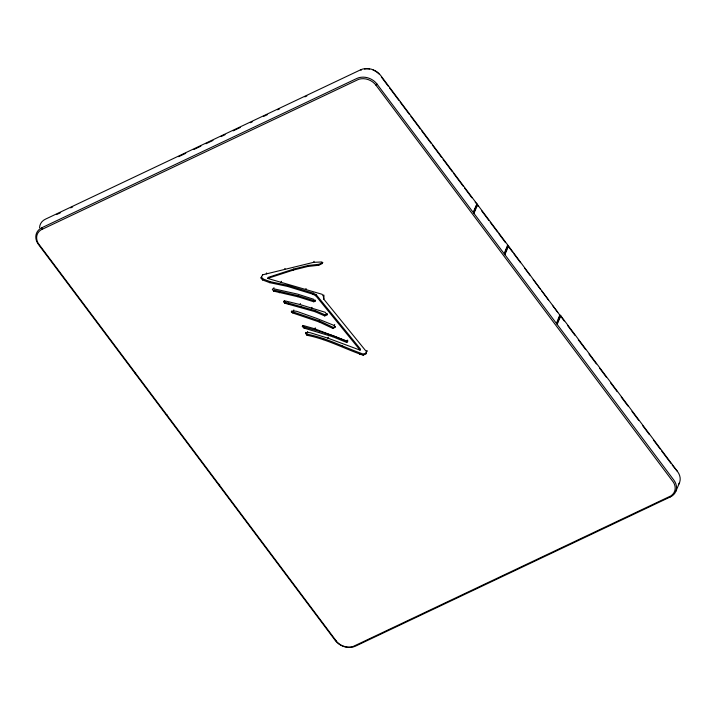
<?xml version="1.0" encoding="UTF-8"?>
<svg xmlns="http://www.w3.org/2000/svg" width="716" height="716" viewBox="0 0 716 716"><rect width="100%" height="100%" fill="white"/><g stroke="black" fill="none" stroke-linecap="round" stroke-linejoin="round"><path stroke-width="1.07" d="M365.876 353.892L366.977 350.804L365.876 353.892L363.119 355.199C344.468 348.737 326.648 339.071 306.985 335.276L305.517 333.307L305.947 332.305L307.415 334.265C327.078 338.059 344.897 347.734 363.549 354.196L366.306 352.89M360.076 350.142L315.837 295.798L312.829 294.195L287.51 286.409L269.834 282.695L262.468 279.929L261.018 277.996L261.447 276.994L262.897 278.918L270.263 281.692L287.939 285.398L313.259 293.193L316.266 294.786L360.506 349.131L360.076 350.142L327.892 338.158L310.323 332.752L307.316 332.457L305.517 333.307M262.468 279.929L262.897 278.918M266.245 273.933L266.674 272.93M366.547 351.807L323.695 299.037L323.328 295.941L322.093 294.294L267.668 278.417L268.097 277.414L293.766 269.055L308.39 265.43L319.059 264.285L322.871 262.477M269.834 282.695L270.263 281.692M315.604 300.12L315.174 301.132L313.796 301.776L297.802 296.728L273.646 291.126L272.331 289.371L274.031 287.76M273.646 291.126L274.076 290.114L298.232 295.726L314.226 300.774L313.796 301.776M284.574 269.449L285.004 268.437M281.012 282.31L281.442 281.307M279.347 292.799L279.777 291.797M267.668 278.417L293.345 270.066L293.766 269.055M287.51 286.409L287.939 285.398M283.742 301.83L284.171 300.818L285.219 302.215L315.452 310.681L325.18 314.915L327.507 313.814L327.078 314.816L324.751 315.926L315.022 311.684L284.789 303.217L283.742 301.83L285.496 300.997L299.977 304.542L325.162 312.265L327.078 314.816M284.154 301.633L284.583 300.63M284.789 303.217L285.219 302.215M288.306 304.103L288.736 303.101M293.345 270.066L307.961 266.442L308.39 265.43M291.34 311.916L293.426 310.932L296.701 311.326L316.776 318.423L334.283 325.52L335.518 327.167L332.868 328.42L319.076 321.923L292.781 312.99L291.34 311.916L291.77 310.914L293.211 311.988L319.506 320.92L333.298 327.418L335.07 326.585M297.802 296.728L298.232 295.726M262.674 274.81L313.617 262.333L314.047 261.331M293.426 310.932L293.855 309.921M292.781 312.99L293.211 311.988M305.634 289.488L306.063 288.485M299.977 304.542L300.407 303.53M300.693 307.218L301.123 306.215M307.961 266.442L318.629 265.287L319.059 264.285M312.829 294.195L313.259 293.193M315.837 295.798L316.266 294.786M311.55 308.345L311.979 307.343M304.067 328.098L302.215 326.433L303.808 325.682L314.834 328.832L346.92 341.102L347.564 341.962L346.616 342.418L332.779 336.744L304.067 328.098L304.497 327.096L302.644 325.422M315.022 311.684L315.452 310.681M307.316 332.457L307.746 331.454M323.328 295.941L323.757 294.938L323.999 296.997M306.985 335.276L307.415 334.265M323.695 299.037L324.124 298.026M314.834 328.832L315.264 327.821M319.076 321.923L319.506 320.92M324.751 315.926L325.18 314.915M319.381 332.448L319.801 331.445L333.209 335.732L347.045 341.407L347.994 340.959M323.247 339.635L323.668 338.632M327.892 338.158L328.322 337.155M332.868 328.42L333.298 327.418M334.283 325.52L334.712 324.509M332.779 336.744L333.209 335.732M341.693 346.499L342.114 345.497M346.92 341.102L347.35 340.091M346.616 342.418L347.045 341.407M359.718 354.527L360.148 353.516M363.119 355.199L363.549 354.196M473.822 210.978L476.274 205.25M473.84 212.5L476.972 204.588L477.599 204.776L508.127 245.499L504.538 253.903L504.959 254.457L508.539 246.062L507.913 245.874L504.368 254.735M504.359 253.222L507.501 245.32L512.567 252.086M556.627 322.961L559.769 315.049L560.395 315.237L556.815 323.632L557.227 324.196L560.816 315.792L560.189 315.613L557.048 323.516M675.904 491.176L679.573 482.575M261.018 277.996L262.691 274.604M375.864 85.079L374.736 83.754A13.729 11.089 23.1 0 0 358.707 79.306L40.884 229.925A13.729 11.089 23.1 0 0 38.172 243.252L337.075 642.055A13.729 11.089 23.1 0 0 353.113 646.494L670.928 495.875A13.729 11.089 23.1 0 0 673.649 482.548L375.864 85.079L376.983 84.032L673.872 480.141A14.848 11.993 23.1 0 1 670.462 496.877L355.485 646.145A14.848 11.993 23.1 0 1 335.348 640.569L38.458 244.46A14.848 11.993 23.1 0 1 41.868 227.724L356.845 78.456A14.848 11.993 23.1 0 1 376.983 84.032M477.098 204.848L477.599 204.776L474.019 213.171L473.598 212.616L477.178 204.212L380.652 75.431A14.848 11.993 23.1 0 0 360.515 69.855L45.538 219.123A14.848 11.877 29.2 0 0 39.541 227.769M56.537 214.567L60.574 212.652M70.669 207.873L72.683 206.915M178.678 156.679L185.739 153.331M193.821 149.51L200.883 146.154M205.931 143.764L212.992 140.417M221.074 136.586L225.11 134.68M233.183 130.849L240.254 127.502M250.34 122.713L252.363 121.756M263.47 116.493L267.507 114.587M277.602 109.799L279.616 108.841M304.855 96.884L306.869 95.926M318.629 265.287L322.442 263.479L321.923 261.966L313.617 262.333M135.664 372.767L135.073 373.045L135.485 373.609M167.437 415.173L166.434 414.895M219.293 484.347L218.702 484.625L219.705 484.911M476.552 204.033L477.178 204.212L475.218 202.243M508.038 246.134L508.539 246.062L564.208 320.983M560.306 315.872L560.816 315.792L677.542 471.54A14.848 11.993 23.1 0 1 678.893 483.989M273.601 288.763L297.543 294.106L313.644 299.261L315.174 301.132M669.55 496.653L670.462 496.877M335.348 640.569L335.956 640.731M360.515 69.855L361.383 70.096M304.497 327.096L319.801 331.445M677.542 471.54L672.208 465.069M381.386 77.051L388.081 85.992M389.423 87.782L398.812 100.303M400.146 102.093L409.534 114.605M410.877 116.395L420.256 128.916M421.599 130.706L430.978 143.227M432.321 145.017L441.7 157.529M443.043 159.319L452.423 171.84M453.765 173.63L463.154 186.151M464.487 187.932L471.862 197.768M476.677 204.293L478.297 206.36M481.617 210.79L488.921 220.528M490.245 222.3L497.548 232.038M498.873 233.81L505.505 242.661M513.9 253.858L520.55 262.727M524.533 268.044L529.858 275.141M533.178 279.58L540.49 289.336M541.815 291.108L548.465 299.977M552.457 305.293L557.773 312.391M567.564 325.458L574.939 335.303M578.295 339.778L585.679 349.623M589.026 354.098L596.41 363.943M599.766 368.409L606.47 377.359M610.497 382.729L617.201 391.679M621.228 397.049L627.932 405.999M631.96 411.369L638.672 420.319M642.691 425.689L649.403 434.639M653.422 440.009L660.134 448.959M661.477 450.749L670.865 463.279M41.868 227.724L42.271 229.156M364.48 69.103A13.729 11.098 23.1 0 1 369.626 69.076M373.063 70.034A13.729 11.098 23.1 0 1 378.925 73.945"/></g></svg>
